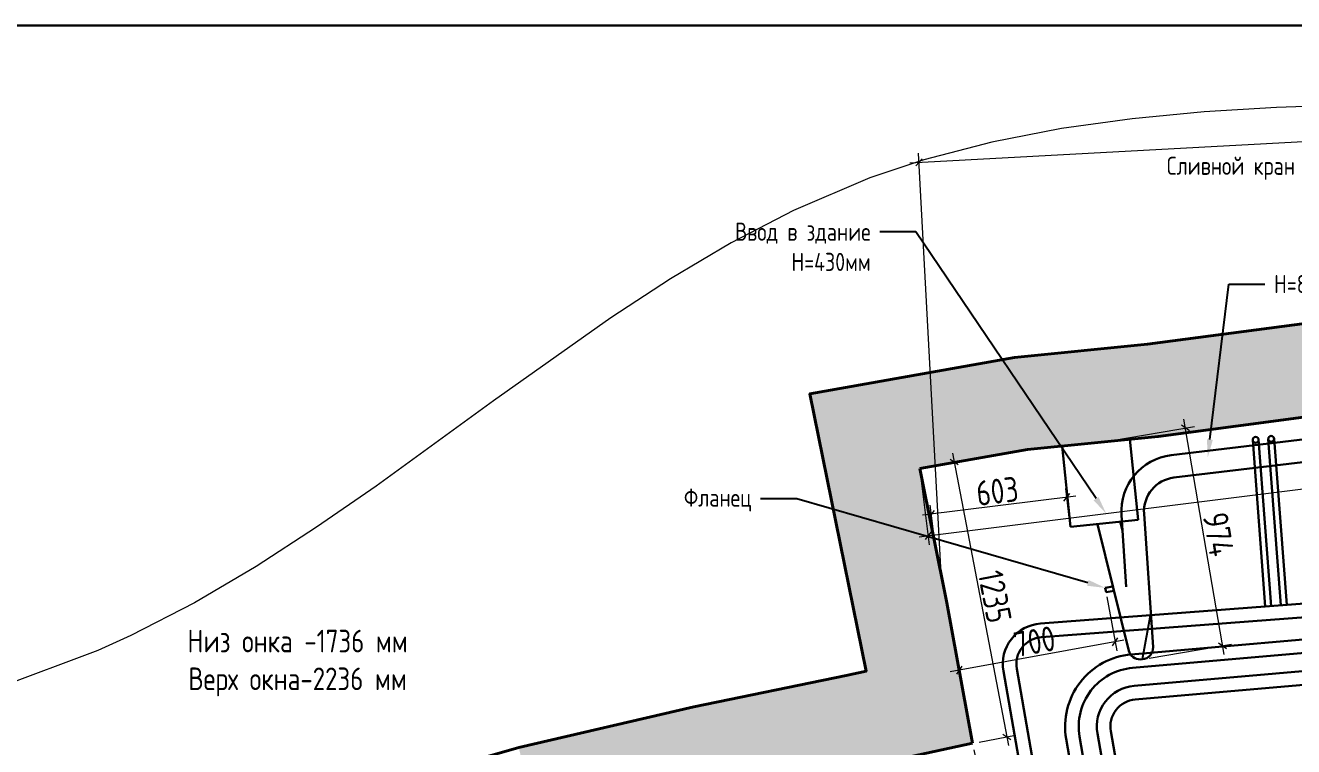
# Model space of a CAD drawing. Header units: millimetres. Extents: x -577931 to -293021, y -457572 to 177983.
# Drawn here: x -539091 to -533489, y -436137 to -432953 of the extents above; entities that cross this region are included whole.
import ezdxf
from ezdxf import colors
from ezdxf.entities.mleader import LeaderData, LeaderLine
from ezdxf.math import Vec2, Vec3

# ---------------------------------------------------------------- set-up
doc = ezdxf.new("R2010")
doc.units = ezdxf.units.MM
for name, color, linetype, lineweight in [('К_потолок', 121, 'Continuous', 30), ('К_Размерная', 78, 'Continuous', 0), ('К_Стены', 1, 'Continuous', 40), ('К_тонкая', 84, 'Continuous', 13), ('ОВ_Оборудование', 159, 'Continuous', 30), ('ОВ_Текст', 7, 'Continuous', 9)]:
    doc.layers.add(name, color=color, linetype=linetype, lineweight=lineweight)
doc.layers.add('К_Текст высоты', color=7, linetype='Continuous')
doc.layers.add('Слой4 Периметр', color=7, linetype='Continuous', true_color=0xb3ffff)
doc.styles.add('M 50', font='isocpeur.ttf', dxfattribs={"width": 0.8})
doc.dimstyles.new('M 50', dxfattribs={"dimscale": 0, "dimtxt": 110, "dimasz": 30, "dimexe": 40, "dimexo": 30, "dimgap": 10, "dimtad": 1, "dimdec": 0, "dimrnd": 1, "dimzin": 4, "dimdsep": 46, "dimtxsty": 'M 50', "dimblk": 'OBLIQUE', "dimcen": 50, "dimdle": 40, "dimadec": 0, "dimazin": 1, "dimtfac": 1, "dimtdec": 0, "dimtmove": 1, "dimatfit": 2, "dimfxl": 1, "dimtolj": 1, "dimtzin": 0, "dimlwd": -1, "dimlwe": -1, "dimarcsym": 0})

# ---------------------------------------------------------------- blocks, each defined once
blk = doc.blocks.new('_Oblique')
at = {"color": 0, "linetype": 'ByBlock', "lineweight": -2}
blk.add_line((-0.5, -0.5), (0.5, 0.5), dxfattribs=at)
blk = doc.blocks.new('*D49')
at = {"layer": 'Defpoints', "color": 0, "ltscale": 100, "transparency": 16777216}
for p in [(-534907.4, -436122.3), (-534860.7, -436335.8), (-536818.1, -436540.5)]:
    blk.add_point(p, dxfattribs=at)
at = {"layer": 'К_Размерная', "color": 0, "ltscale": 100, "transparency": 16777216}
for p, q in [((-534901, -436151.6), (-534852.1, -436374.8)), ((-536810.4, -436762.5), (-534821.6, -436327.2)), ((-536811.7, -436569.8), (-536762.8, -436793))]:
    blk.add_line(p, q, dxfattribs=at)
at = {"layer": 'К_Размерная', "color": 0, "ltscale": 100, "transparency": 16777216, "xscale": 30, "yscale": 30, "zscale": 30}
for p, rotation in [((-534860.7, -436335.8), 12.34474840264162), ((-536771.3, -436753.9), 192.3447484026416)]:
    blk.add_blockref('_Oblique', p, dxfattribs=dict(at, rotation=rotation))
at = {"layer": 'К_Размерная', "color": 0, "ltscale": 100, "transparency": 16777216, "insert": (-535829.9, -436481.4), "char_height": 110, "attachment_point": 5, "rotation": 12.3447, "style": 'M 50'}
blk.add_mtext('\\A1;1956', dxfattribs=at)
blk = doc.blocks.new('*D50')
at = {"layer": 'Defpoints', "color": 0, "ltscale": 100, "transparency": 16777216}
for p in [(-531154.9, -434411.8), (-531117.9, -434708.1), (-535139.9, -434909.6)]:
    blk.add_point(p, dxfattribs=at)
at = {"layer": 'К_Размерная', "color": 0, "ltscale": 100, "transparency": 16777216}
for p, q in [((-531151.2, -434441.5), (-531112.9, -434747.8)), ((-535142.6, -435210.9), (-531078.2, -434703.1)), ((-535136.2, -434939.4), (-535097.9, -435245.6))]:
    blk.add_line(p, q, dxfattribs=at)
at = {"layer": 'К_Размерная', "color": 0, "ltscale": 100, "transparency": 16777216, "xscale": 30, "yscale": 30, "zscale": 30}
for p, rotation in [((-531117.9, -434708.1), 7.121140053219936), ((-535102.9, -435205.9), 187.12114005322)]:
    blk.add_blockref('_Oblique', p, dxfattribs=dict(at, rotation=rotation))
at = {"layer": 'К_Размерная', "color": 0, "ltscale": 100, "transparency": 16777216, "insert": (-533118.4, -434892.5), "char_height": 110, "attachment_point": 5, "rotation": 7.1211, "style": 'M 50'}
blk.add_mtext('\\A1;4016', dxfattribs=at)
blk = doc.blocks.new('*D51')
at = {"layer": 'Defpoints', "color": 0, "ltscale": 100, "transparency": 16777216}
for p in [(-535139.9, -434909.6), (-534907.4, -436122.3), (-534755.9, -436093.3)]:
    blk.add_point(p, dxfattribs=at)
at = {"layer": 'К_Размерная', "color": 0, "ltscale": 100, "transparency": 16777216}
for p, q in [((-535110.4, -434904), (-534949.1, -434873)), ((-534995.9, -434841.3), (-534748.3, -436132.6)), ((-534877.9, -436116.7), (-534716.6, -436085.7))]:
    blk.add_line(p, q, dxfattribs=at)
at = {"layer": 'К_Размерная', "color": 0, "ltscale": 100, "transparency": 16777216, "xscale": 30, "yscale": 30, "zscale": 30}
for p, rotation in [((-534988.4, -434880.6), 100.8532775133327), ((-534755.9, -436093.3), 280.8532775133327)]:
    blk.add_blockref('_Oblique', p, dxfattribs=dict(at, rotation=rotation))
at = {"layer": 'К_Размерная', "color": 0, "ltscale": 100, "transparency": 16777216, "insert": (-534808.3, -435474.7), "char_height": 110, "attachment_point": 5, "rotation": 280.8533, "style": 'M 50'}
blk.add_mtext('\\A1;1235', dxfattribs=at)
blk = doc.blocks.new('*D108')
at = {"layer": 'Defpoints', "color": 0, "ltscale": 100, "transparency": 16777216}
for p in [(-527749, -433158.8), (-527651, -434978), (-535045.3, -435376.4)]:
    blk.add_point(p, dxfattribs=at)
at = {"layer": 'К_Размерная', "color": 0, "ltscale": 100, "transparency": 16777216}
for p, q in [((-535183.2, -433559.4), (-527709.1, -433156.7)), ((-527652.6, -434948.1), (-527751.2, -433118.9)), ((-535046.9, -435346.5), (-535145.4, -433517.3))]:
    blk.add_line(p, q, dxfattribs=at)
at = {"layer": 'К_Размерная', "color": 0, "ltscale": 100, "transparency": 16777216, "xscale": 30, "yscale": 30, "zscale": 30}
for p, rotation in [((-527749, -433158.8), 3.084122456663457), ((-535143.3, -433557.2), 183.0841224566635)]:
    blk.add_blockref('_Oblique', p, dxfattribs=dict(at, rotation=rotation))
at = {"layer": 'К_Размерная', "color": 0, "ltscale": 100, "transparency": 16777216, "insert": (-531449.6, -433293.1), "char_height": 110, "attachment_point": 5, "rotation": 3.0841, "style": 'M 50'}
blk.add_mtext('\\A1;7405', dxfattribs=at)
blk = doc.blocks.new('*D109')
at = {"layer": 'Defpoints', "color": 0, "ltscale": 100, "transparency": 16777216}
for p in [(-534318.8, -435445.3), (-535007.5, -435570.2), (-534966, -435799.1)]:
    blk.add_point(p, dxfattribs=at)
at = {"layer": 'К_Размерная', "color": 0, "ltscale": 100, "transparency": 16777216}
for p, q in [((-534313.4, -435474.9), (-534270.1, -435713.6)), ((-535002.1, -435599.7), (-534958.8, -435838.4)), ((-534237.9, -435667.1), (-535005.3, -435806.2))]:
    blk.add_line(p, q, dxfattribs=at)
at = {"layer": 'К_Размерная', "color": 0, "ltscale": 100, "transparency": 16777216, "xscale": 30, "yscale": 30, "zscale": 30}
for p, rotation in [((-534277.3, -435674.3), 10.27356231936219), ((-534966, -435799.1), 190.2735623193622)]:
    blk.add_blockref('_Oblique', p, dxfattribs=dict(at, rotation=rotation))
at = {"layer": 'К_Размерная', "color": 0, "ltscale": 100, "transparency": 16777216, "insert": (-534633.2, -435672.7), "char_height": 110, "attachment_point": 5, "rotation": 10.2736, "style": 'M 50'}
blk.add_mtext('\\A1;700', dxfattribs=at)
blk = doc.blocks.new('*D110')
at = {"layer": 'Defpoints', "color": 0, "ltscale": 100, "transparency": 16777216}
for p in [(-533966.5, -434730.4), (-534319.7, -434790.6), (-534155.8, -435750.9)]:
    blk.add_point(p, dxfattribs=at)
at = {"layer": 'К_Размерная', "color": 0, "ltscale": 100, "transparency": 16777216}
for p, q in [((-534290.1, -434785.6), (-533927.1, -434723.6)), ((-533795.9, -435730.1), (-533973.2, -434690.9)), ((-534126.3, -435745.9), (-533763.2, -435683.9))]:
    blk.add_line(p, q, dxfattribs=at)
at = {"layer": 'К_Размерная', "color": 0, "ltscale": 100, "transparency": 16777216, "xscale": 30, "yscale": 30, "zscale": 30}
for p, rotation in [((-533966.5, -434730.4), 99.68270449038648), ((-533802.6, -435690.7), 279.6827044903865)]:
    blk.add_blockref('_Oblique', p, dxfattribs=dict(at, rotation=rotation))
at = {"layer": 'К_Размерная', "color": 0, "ltscale": 100, "transparency": 16777216, "insert": (-533820.5, -435199.6), "char_height": 110, "attachment_point": 5, "rotation": 279.6827, "style": 'M 50'}
blk.add_mtext('\\A1;974', dxfattribs=at)
blk = doc.blocks.new('*D111')
at = {"layer": 'Defpoints', "color": 0, "ltscale": 100, "transparency": 16777216}
for p in [(-535088.9, -435110.6), (-534474.5, -435166.2), (-535072.9, -435240.1)]:
    blk.add_point(p, dxfattribs=at)
at = {"layer": 'К_Размерная', "color": 0, "ltscale": 100, "transparency": 16777216}
for p, q in [((-534478.1, -435136.4), (-534495.4, -434997)), ((-534450.8, -435031.8), (-535128.6, -435115.5)), ((-535076.6, -435210.4), (-535093.8, -435070.9))]:
    blk.add_line(p, q, dxfattribs=at)
at = {"layer": 'К_Размерная', "color": 0, "ltscale": 100, "transparency": 16777216, "xscale": 30, "yscale": 30, "zscale": 30}
for p, rotation in [((-534490.5, -435036.7), 7.042079484789561), ((-535088.9, -435110.6), 187.0420794847896)]:
    blk.add_blockref('_Oblique', p, dxfattribs=dict(at, rotation=rotation))
at = {"layer": 'К_Размерная', "color": 0, "ltscale": 100, "transparency": 16777216, "insert": (-534797.6, -435009.1), "char_height": 110, "attachment_point": 5, "rotation": 7.0421, "style": 'M 50'}
blk.add_mtext('\\A1;603', dxfattribs=at)

msp = doc.modelspace()

# ---------------------------------------------------------------- hatches: boundary and pattern name
at = {"layer": 'К_тонкая', "ltscale": 100}
h = msp.add_hatch(dxfattribs=at)
h.set_pattern_fill('ANSI36', color=256, scale=20)
h.paths.add_polyline_path([(-527210, -434026.2), (-528747.1, -434001.2), (-529210.3, -434004.7), (-529763.1, -434007.1), (-530407.4, -433987.8), (-531117, -433995.6), (-531840.4, -434070.8), (-532254, -434131.2), (-532851.7, -434200.7), (-533428.8, -434266.8), (-534134.2, -434359.7), (-534721.3, -434419.3), (-535625.2, -434579), (-535376.9, -435804.2), (-535465.1, -435823.3), (-536137.4, -435961), (-536911.1, -436141.2), (-536818.1, -436540.5), (-536049.7, -436361.5), (-535380.7, -436224.5), (-534907.4, -436122.3), (-535019.9, -435501.7), (-535139.9, -434909.6), (-534664.8, -434825.7), (-534086.7, -434767), (-533378.7, -434673.8), (-532804.7, -434608), (-532200.7, -434537.8), (-531789.6, -434477.8), (-531154.9, -434411.8), (-531145, -434867.8), (-530897.2, -434858.1), (-530907.1, -434403.3), (-530420.7, -434398), (-530172, -434405), (-529768.3, -434417.1), (-529207.9, -434414.7), (-528748.9, -434411.3), (-527633.3, -434429.4), (-527662.9, -435345.5), (-527680, -436219.6), (-526507.6, -436242.6), (-526445.3, -435984.7), (-526424.7, -435834.1), (-527262, -435817.7), (-527253, -435356.1)])

# ---------------------------------------------------------------- linework, layer by layer
at = {"layer": 'К_потолок', "ltscale": 100}
msp.add_lwpolyline([(-518056.6, -432952.6), (-553161.4, -432952.6), (-553156.6, -457572), (-518051.9, -457572)], close=True, dxfattribs=at)
at = {"layer": 'К_Стены', "ltscale": 100}
for p, q in [((-534086.7, -434767), (-533378.7, -434673.8)), ((-534664.8, -434825.7), (-534086.7, -434767)), ((-535139.9, -434909.6), (-534664.8, -434825.7)), ((-535019.9, -435501.7), (-535139.9, -434909.6)), ((-534907.4, -436122.3), (-535019.9, -435501.7)), ((-535380.7, -436224.5), (-534907.4, -436122.3))]:
    msp.add_line(p, q, dxfattribs=at)
at = {"layer": 'К_Стены', "elevation": 0}
msp.add_lwpolyline([(-538394.1, -436564.4), (-536911.1, -436141.2), (-536137.4, -435961), (-535465.1, -435823.3), (-535376.9, -435804.2), (-535625.2, -434579), (-534721.3, -434419.3), (-534134.2, -434359.7), (-533428.8, -434266.8), (-532851.7, -434200.7), (-532254, -434131.2), (-531840.4, -434070.8), (-531117, -433995.6), (-530407.4, -433987.8), (-529763.1, -434007.1), (-529210.3, -434004.7), (-528747.1, -434001.2), (-527210, -434026.2), (-527253, -435356.1)], dxfattribs=at)
at = {"layer": 'К_тонкая', "ltscale": 100, "elevation": 0}
msp.add_lwpolyline([(-532923.1, -433293.2), (-533564.1, -433314.5), (-533883.9, -433334.7), (-534201.1, -433365), (-534514.3, -433408.4), (-534822, -433467.8), (-535122.6, -433546.1), (-535360.2, -433625.5), (-535697.5, -433769.2), (-535972.4, -433912.1), (-536240.9, -434071.4), (-536504.5, -434243.3), (-537023.5, -434610.9), (-537541.6, -434986.4), (-537804.2, -435168.1), (-538071.2, -435340.9), (-538344.2, -435501.4), (-538624.7, -435645.9), (-538770.5, -435712), (-539211.9, -435877.2)], dxfattribs=at)
msp.add_lwpolyline([(-532923.1, -433293.2), (-533564.1, -433314.5), (-533883.9, -433334.7), (-534201.1, -433365), (-534514.3, -433408.4), (-534822, -433467.8), (-535122.6, -433546.1), (-535360.2, -433625.5), (-535697.5, -433769.2), (-535972.4, -433912.1), (-536240.9, -434071.4), (-536504.5, -434243.3), (-537023.5, -434610.9), (-537541.6, -434986.4), (-537804.2, -435168.1), (-538071.2, -435340.9), (-538344.2, -435501.4), (-538624.7, -435645.9), (-538770.5, -435712), (-539211.9, -435877.2)], dxfattribs=at)
msp.add_lwpolyline([(-532923.1, -433293.2), (-533564.1, -433314.5), (-533883.9, -433334.7), (-534201.1, -433365), (-534514.3, -433408.4), (-534822, -433467.8), (-535122.6, -433546.1), (-535360.2, -433625.5), (-535697.5, -433769.2), (-535972.4, -433912.1), (-536240.9, -434071.4), (-536504.5, -434243.3), (-537023.5, -434610.9), (-537541.6, -434986.4), (-537804.2, -435168.1), (-538071.2, -435340.9), (-538344.2, -435501.4), (-538624.7, -435645.9), (-538770.5, -435712), (-539211.9, -435877.2)], dxfattribs=at)
msp.add_lwpolyline([(-532923.1, -433293.2), (-533564.1, -433314.5), (-533883.9, -433334.7), (-534201.1, -433365), (-534514.3, -433408.4), (-534822, -433467.8), (-535122.6, -433546.1), (-535360.2, -433625.5), (-535697.5, -433769.2), (-535972.4, -433912.1), (-536240.9, -434071.4), (-536504.5, -434243.3), (-537023.5, -434610.9), (-537541.6, -434986.4), (-537804.2, -435168.1), (-538071.2, -435340.9), (-538344.2, -435501.4), (-538624.7, -435645.9), (-538770.5, -435712), (-539211.9, -435877.2)], dxfattribs=at)
msp.add_lwpolyline([(-532923.1, -433293.2), (-533564.1, -433314.5), (-533883.9, -433334.7), (-534201.1, -433365), (-534514.3, -433408.4), (-534822, -433467.8), (-535122.6, -433546.1), (-535360.2, -433625.5), (-535697.5, -433769.2), (-535972.4, -433912.1), (-536240.9, -434071.4), (-536504.5, -434243.3), (-537023.5, -434610.9), (-537541.6, -434986.4), (-537804.2, -435168.1), (-538071.2, -435340.9), (-538344.2, -435501.4), (-538624.7, -435645.9), (-538770.5, -435712), (-539211.9, -435877.2)], dxfattribs=at)
msp.add_lwpolyline([(-532923.1, -433293.2), (-533564.1, -433314.5), (-533883.9, -433334.7), (-534201.1, -433365), (-534514.3, -433408.4), (-534822, -433467.8), (-535122.6, -433546.1), (-535360.2, -433625.5), (-535697.5, -433769.2), (-535972.4, -433912.1), (-536240.9, -434071.4), (-536504.5, -434243.3), (-537023.5, -434610.9), (-537541.6, -434986.4), (-537804.2, -435168.1), (-538071.2, -435340.9), (-538344.2, -435501.4), (-538624.7, -435645.9), (-538770.5, -435712), (-539211.9, -435877.2)], dxfattribs=at)
msp.add_lwpolyline([(-532923.1, -433293.2), (-533564.1, -433314.5), (-533883.9, -433334.7), (-534201.1, -433365), (-534514.3, -433408.4), (-534822, -433467.8), (-535122.6, -433546.1), (-535360.2, -433625.5), (-535697.5, -433769.2), (-535972.4, -433912.1), (-536240.9, -434071.4), (-536504.5, -434243.3), (-537023.5, -434610.9), (-537541.6, -434986.4), (-537804.2, -435168.1), (-538071.2, -435340.9), (-538344.2, -435501.4), (-538624.7, -435645.9), (-538770.5, -435712), (-539211.9, -435877.2)], dxfattribs=at)
at = {"layer": 'ОВ_Оборудование', "ltscale": 100}
for p, q in [((-534212.2, -434779.6), (-534176, -435135.9)), ((-533613.8, -435518.2), (-533669.4, -434783.3)), ((-533613.8, -435518.2), (-533669.4, -434783.3)), ((-533587.8, -435516.2), (-533643.4, -434781.4)), ((-533545.3, -435513), (-533600.8, -434779.2)), ((-533519.3, -435511.1), (-533574.9, -434777.3)), ((-534510.6, -434809.9), (-534474.5, -435166.2)), ((-534474.5, -435166.2), (-534176, -435135.9)), ((-534244.6, -435182.6), (-534227.8, -435432.1)), ((-534320.6, -435435.5), (-534286.6, -435429.9)), ((-534317, -435455.2), (-534320.6, -435435.5)), ((-534317, -435455.2), (-534281.7, -435449.4))]:
    msp.add_line(p, q, dxfattribs=at)
for points in [[(-534254.2, -435143.4), (-534244.6, -435182.6), (-534249.1, -435115.1, -0.399249), (-534029.3, -434850.1), (-531526.5, -434551.9, -0.428569), (-531247.5, -434782.7), (-531240.8, -434877.7, 0.405177), (-531085.4, -435017.1), (-530945.1, -435011.7, 0.405177), (-530800.9, -434860.6), (-530801.8, -434745.3, -0.419328), (-530549.4, -434493.4), (-527993.2, -434517.7, -0.418867), (-527745.6, -434774), (-527785.3, -436338.8, 0.422927), (-527584.5, -436543.8)], [(-534354.6, -435154.1), (-534216.6, -435713.6, 0.361743), (-534165, -435751.5), (-534156.6, -435751, 0.416471), (-534109.7, -435697.7), (-534149.3, -435108.4, -0.399249), (-534017.4, -434949.4), (-531514.6, -434651.2, -0.428569), (-531347.2, -434789.7), (-531340.6, -434884.7, 0.405177), (-531081.5, -435117), (-530941.2, -435111.6, 0.405177), (-530700.9, -434859.8), (-530701.8, -434744.6, -0.419328), (-530550.4, -434593.4), (-527994.1, -434617.7, -0.418867), (-527845.6, -434771.5), (-527885.3, -436336.2, 0.422927), (-527584.1, -436643.8)], [(-539667, -437525.9), (-539534, -437531.8, 0.061676), (-539485, -437528), (-536601.2, -436938.9), (-534756.2, -436569.5, 0.406812), (-534661.6, -436431.2), (-534770.8, -435803.7, -0.44286), (-534607, -435593.4), (-528245.3, -435112.1, -0.423724), (-527998.1, -435331.5), (-527954.2, -436349.7, 0.402876), (-527783.6, -436512.3), (-527652.3, -436511.8)], [(-539669.7, -437585.8), (-539529.2, -437592.1, 0.061676), (-539480.2, -437588.3), (-536589.3, -436997.7), (-534744.4, -436628.3, 0.406812), (-534602.4, -436420.9), (-534711.7, -435793.4, -0.44286), (-534602.5, -435653.2), (-528240.7, -435171.9, -0.423724), (-528058.1, -435334.1), (-528014.1, -436352.2, 0.402876), (-527783.3, -436572.3), (-527652, -436571.8)], [(-528104.6, -447864.5), (-528054.4, -438937.3, 0.202049), (-528069.2, -438901.4), (-528087.4, -438883.5, -0.198912), (-528102.3, -438848.2), (-528123.5, -435546.9, 0.437966), (-528471.3, -435230.2), (-534205.8, -435729.5, 0.439475), (-534493.4, -436103.1), (-534434.1, -436443.8, -0.407388), (-534568.5, -436639.7), (-538317.2, -437382.7), (-538305.6, -437441.6), (-534556.8, -436698.5, 0.407388), (-534375, -436433.5), (-534434.2, -436092.8, -0.439475), (-534200.6, -435789.2), (-528466.1, -435290, -0.437966), (-528183.5, -435547.3), (-528162.1, -438873.4, 0.198912), (-528147.3, -438908.7), (-528129.4, -438926.3, -0.202049), (-528114.5, -438962.2), (-528164.6, -447864.5)], [(-528250.9, -447864.5), (-528200.7, -438940.6, 0.202049), (-528215.5, -438904.8), (-528227.4, -438893.1, -0.198912), (-528242.2, -438857.8), (-528263.5, -435547.8, 0.437966), (-528459.1, -435369.7), (-534193.7, -435868.9, 0.439475), (-534355.4, -436079.1), (-534264.3, -436602.6, -0.407388), (-534359.2, -436740.9), (-538290, -437520.1), (-538278.3, -437578.9), (-534347.5, -436799.8, 0.407388), (-534205.2, -436592.4), (-534296.3, -436068.8, -0.439475), (-534188.5, -435928.7), (-528453.9, -435429.4, -0.437966), (-528323.5, -435548.2), (-528302.1, -438883, 0.198912), (-528287.2, -438918.3), (-528275.7, -438929.7, -0.202049), (-528260.8, -438965.6), (-528310.9, -447864.4)]]:
    msp.add_lwpolyline(points, format="xyb", dxfattribs=at)
for centre in [(-533656.4, -434782.4), (-533587.8, -434778.3)]:
    msp.add_circle(centre, 13, dxfattribs=at)
at = {"layer": 'Слой4 Периметр'}
msp.add_line((-534155.8, -435750.9), (-534119.6, -435549.7), dxfattribs=at)

# ---------------------------------------------------------------- texts
at = {"layer": 'К_Текст высоты', "lineweight": 15, "insert": (-537888.2, -435767.8), "char_height": 100, "width": 1655.948, "attachment_point": 5, "style": 'M 50'}
msp.add_mtext('Низ онка -1736 мм\\PВерх окна-2236 мм', dxfattribs=at)

# ---------------------------------------------------------------- dimensions: what is measured, and where the dimension line sits
at = {"layer": 'К_Размерная', "ltscale": 100}
for p1, p2, distance, picture, middle in [((-535045.3, -435376.4), (-527651, -434978), 1821.8, '*D108', (-531449.6, -433293.1)), ((-535139.9, -434909.6), (-531154.9, -434411.8), -298.6, '*D50', (-533118.4, -434892.5)), ((-534155.8, -435750.9), (-534319.7, -434790.6), -358.3, '*D110', (-533820.5, -435199.6)), ((-535139.9, -434909.6), (-534907.4, -436122.3), 154.3, '*D51', (-534808.3, -435474.7)), ((-534474.5, -435166.2), (-535072.9, -435240.1), -130.5, '*D111', (-534797.6, -435009.1)), ((-534318.8, -435445.3), (-535007.5, -435570.2), 232.6, '*D109', (-534633.2, -435672.7)), ((-536818.1, -436540.5), (-534907.4, -436122.3), -218.5, '*D49', (-535829.9, -436481.4))]:
    dim = msp.add_aligned_dim(p1=p1, p2=p2, distance=distance, dimstyle='M 50', override={"dimscale": 1}, dxfattribs=at)
    dim.commit()
    dim.dimension.update_dxf_attribs({"geometry": picture, "text_midpoint": middle})

# ---------------------------------------------------------------- leaders
at = {"layer": 'ОВ_Текст', "ltscale": 100}
ml = msp.add_multileader_mtext('Standard', dxfattribs=at)
ml.set_content('Сливной кран H{\\fArial|b0|i0|c204|p34; = 2 230 мм}', color=256, style='M 50')
ml.set_leader_properties()
ml.build(insert=Vec2(0, 0))
ml.multileader.update_dxf_attribs({"arrow_head_size": 80, "scale": 20})
ctx = ml.context
ctx.base_point, ctx.scale, ctx.char_height, ctx.arrow_head_size, ctx.landing_gap_size, ctx.plane_origin = Vec3(-533478, -433573.2), 20, 80, 80, 40, Vec3(-540045.7, -432254)
ctx.text_align_type = 2
notes = []
notes.append((ctx, [(0, (1, 1, 0), (-532713.2, -433573.2), (-1, 0), 160, [(0, [(-531879.5, -434694.6)], 0, [])])]))
ctx.mtext.insert, ctx.mtext.width, ctx.mtext.alignment, ctx.mtext.flow_direction = Vec3(-532913.2, -433532.5), 592.578, 3, 5
ml = msp.add_multileader_mtext('Standard', dxfattribs=at)
ml.set_content('Ввод в здание\\PН=430мм', color=256, style='M 50')
ml.set_leader_properties()
ml.build(insert=Vec2(0, 0))
ml.multileader.update_dxf_attribs({"arrow_head_size": 80, "scale": 20})
ctx = ml.context
ctx.base_point, ctx.scale, ctx.char_height, ctx.arrow_head_size, ctx.landing_gap_size, ctx.plane_origin = Vec3(-535963.2, -433863.5), 20, 80, 80, 40, Vec3(-542489.3, -432544.3)
ctx.text_align_type = 2
notes.append((ctx, [(0, (1, 1, 0), (-535156.8, -433863.5), (-1, 0), 160, [(0, [(-534316.6, -435108.2)], 0, [])])]))
ctx.mtext.insert, ctx.mtext.width, ctx.mtext.alignment, ctx.mtext.flow_direction = Vec3(-535356.8, -433823.5), 592.578, 3, 5
ml = msp.add_multileader_mtext('Standard', dxfattribs=at)
ml.set_content('Н=810', color=256, style='M 50')
ml.set_leader_properties()
ml.build(insert=Vec2(0, 0))
ml.multileader.update_dxf_attribs({"arrow_head_size": 80, "scale": 20})
ctx = ml.context
ctx.base_point, ctx.scale, ctx.char_height, ctx.arrow_head_size, ctx.landing_gap_size, ctx.plane_origin = Vec3(-533615.2, -434094.6), 20, 80, 80, 40, Vec3(-538690.6, -432170.1)
notes.append((ctx, [(1, (1, 1, 0), (-533775.2, -434094.6), (1, 0), 160, [(0, [(-533868.1, -434860.5)], 0, [])])]))
ctx.mtext.insert, ctx.mtext.width, ctx.mtext.flow_direction = Vec3(-533575.2, -434054.6), 592.578, 5
ml = msp.add_multileader_mtext('Standard', dxfattribs=at)
ml.set_content('Н=800', color=256, style='M 50')
ml.set_leader_properties()
ml.build(insert=Vec2(0, 0))
ml.multileader.update_dxf_attribs({"arrow_head_size": 80, "scale": 20})
ctx = ml.context
ctx.base_point, ctx.scale, ctx.char_height, ctx.arrow_head_size, ctx.landing_gap_size, ctx.plane_origin = Vec3(-529949, -434996.8), 20, 80, 80, 40, Vec3(-533350.9, -431876.9)
ctx.text_align_type = 2
notes.append((ctx, [(0, (1, 1, 0), (-529491.4, -434996.8), (-1, 0), 160, [(0, [(-529430.1, -434604)], 0, [])])]))
ctx.mtext.insert, ctx.mtext.width, ctx.mtext.alignment, ctx.mtext.flow_direction = Vec3(-529691.4, -434956.8), 592.578, 3, 5
ml = msp.add_multileader_mtext('Standard', dxfattribs=at)
ml.set_content('Кран ', color=256, style='M 50')
ml.set_leader_properties()
ml.build(insert=Vec2(0, 0))
ml.multileader.update_dxf_attribs({"arrow_head_size": 80, "scale": 20})
ctx = ml.context
ctx.base_point, ctx.scale, ctx.char_height, ctx.arrow_head_size, ctx.landing_gap_size, ctx.plane_origin = Vec3(-532890.5, -435056), 20, 80, 80, 40, Vec3(-538073.6, -432123.6)
ctx.text_align_type = 2
notes.append((ctx, [(0, (1, 1, 0), (-532471.3, -435056), (-1, 0), 160, [(0, [(-531872.9, -434817.9)], 0, [])])]))
ctx.mtext.insert, ctx.mtext.width, ctx.mtext.alignment, ctx.mtext.flow_direction = Vec3(-532671.3, -435004), 592.578, 3, 5
ml = msp.add_multileader_mtext('Standard', dxfattribs=at)
ml.set_content('Фланец', color=256, style='M 50')
ml.set_leader_properties()
ml.build(insert=Vec2(0, 0))
ml.multileader.update_dxf_attribs({"arrow_head_size": 80, "scale": 20})
ctx = ml.context
ctx.base_point, ctx.scale, ctx.char_height, ctx.arrow_head_size, ctx.landing_gap_size, ctx.plane_origin = Vec3(-536210.8, -435043.5), 20, 80, 80, 40, Vec3(-541203.1, -433119)
ctx.text_align_type = 2
notes.append((ctx, [(0, (1, 1, 0), (-535682.8, -435043.5), (-1, 0), 160, [(0, [(-534320.5, -435436.1)], 0, [])])]))
ctx.mtext.insert, ctx.mtext.width, ctx.mtext.alignment, ctx.mtext.flow_direction = Vec3(-535882.8, -434997.5), 592.578, 3, 5
for ctx, leaders in notes:
    for number, flags, end, landing, length, lines in leaders:
        leader = LeaderData()
        leader.index, (leader.has_last_leader_line, leader.has_dogleg_vector, leader.attachment_direction) = number, flags
        leader.last_leader_point, leader.dogleg_vector, leader.dogleg_length = Vec3(end), Vec3(landing), length
        for number, points, colour, breaks in lines:
            line = LeaderLine()
            line.index, line.vertices, line.color, line.breaks = number, Vec3.list(points), colors.encode_raw_color(colour), breaks
            leader.lines.append(line)
        ctx.leaders.append(leader)

doc.saveas('drawing.dxf')
